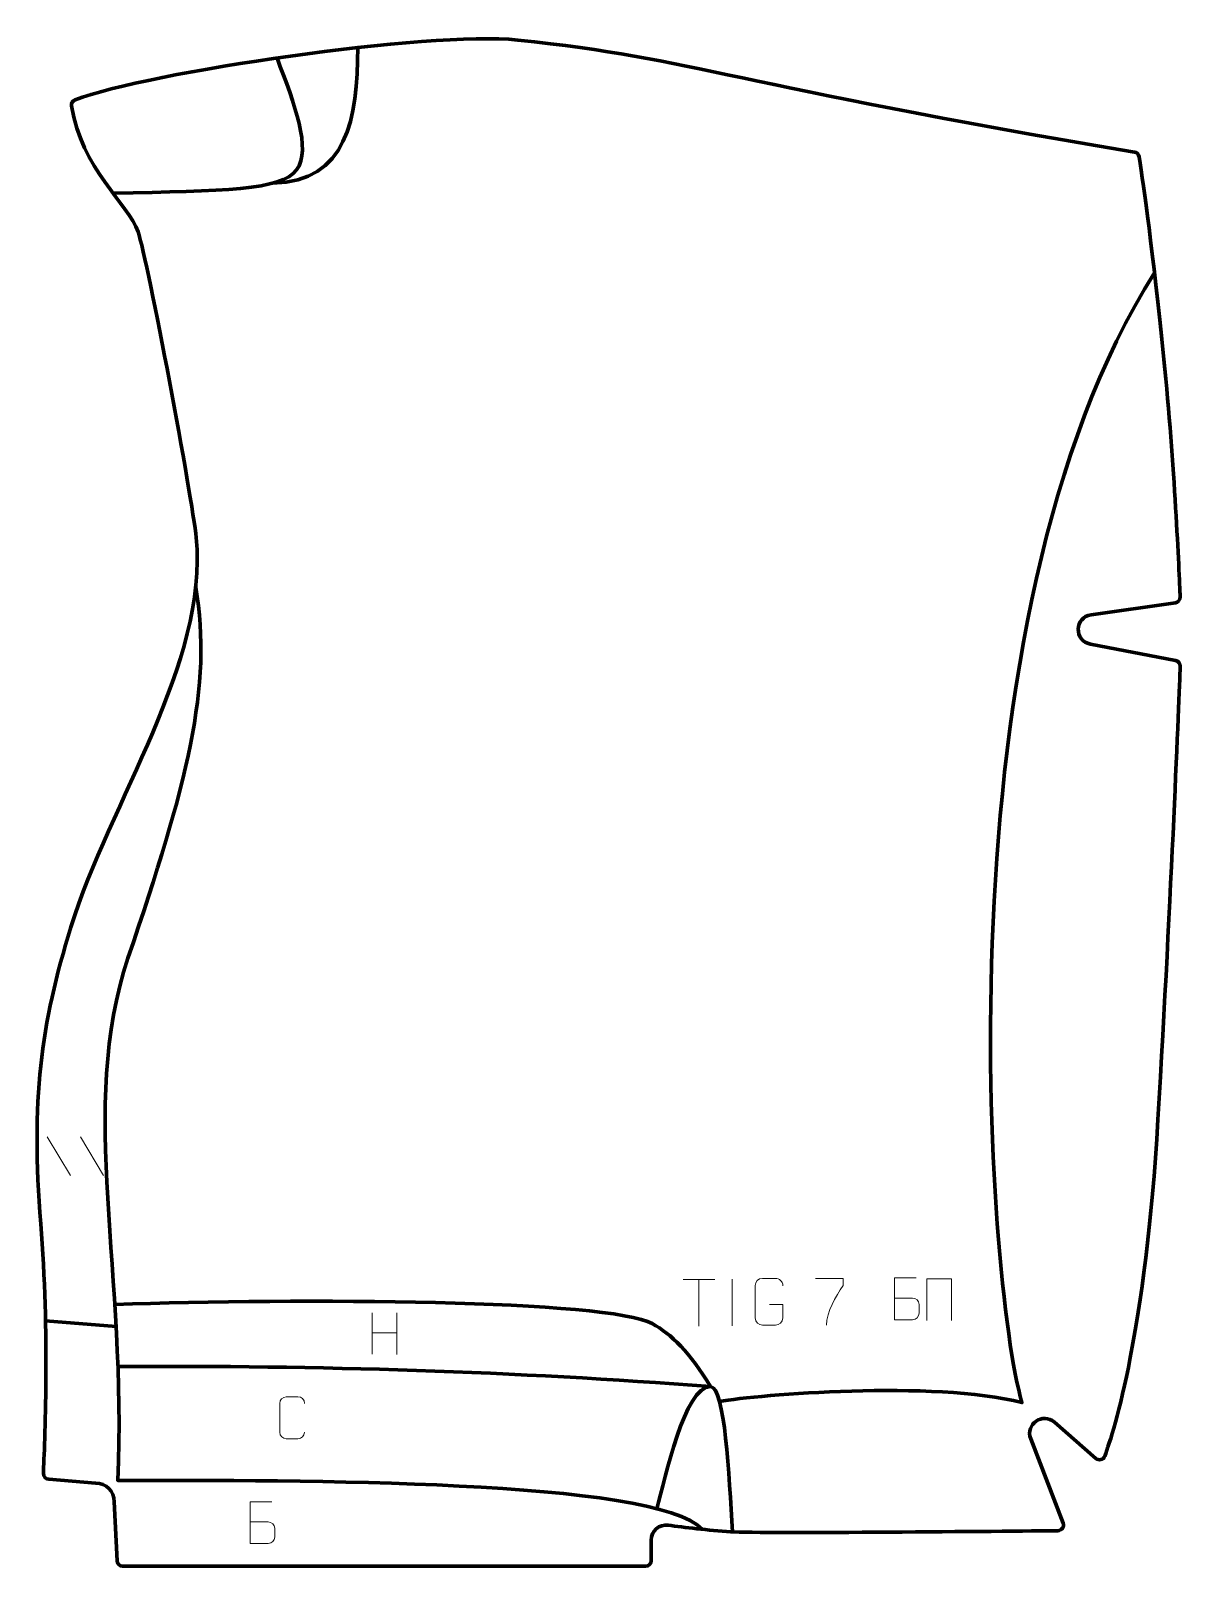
# Model space of a CAD drawing. Header units: millimetres. Extents: x -309 to 306, y -408 to 413.
import ezdxf

# ---------------------------------------------------------------- set-up
doc = ezdxf.new("R2010")
doc.units = ezdxf.units.MM
doc.header["$MEASUREMENT"] = 0
for name, color, linetype in [('layer 1', 7, 'Continuous'), ('layer 2', 7, 'Continuous'), ('layer 3', 7, 'Continuous')]:
    doc.layers.add(name, color=color, linetype=linetype)

msp = doc.modelspace()

# ---------------------------------------------------------------- linework, layer by layer
at = {"layer": 'layer 1', "color": 250, "lineweight": 9}
for points in [[(-300.0558, -178.8927), (-300.0558, -178.8927), (-287.6915, -199.437), (-287.6915, -199.437)], [(-300.0558, -178.8927), (-300.0558, -178.8927), (-287.6915, -199.437), (-287.6915, -199.437)], [(-300.0558, -178.8927), (-300.0558, -178.8927), (-287.6915, -199.437), (-287.6915, -199.437)], [(-300.0558, -178.8927), (-300.0558, -178.8927), (-287.6915, -199.437), (-287.6915, -199.437)], [(-282.3259, -178.8927), (-282.3259, -178.8927), (-269.9616, -199.437), (-269.9616, -199.437)], [(-282.3259, -178.8927), (-282.3259, -178.8927), (-269.9616, -199.437), (-269.9616, -199.437)], [(-282.3259, -178.8927), (-282.3259, -178.8927), (-269.9616, -199.437), (-269.9616, -199.437)], [(-282.3259, -178.8927), (-282.3259, -178.8927), (-269.9616, -199.437), (-269.9616, -199.437)], [(39.7819, -255.1353), (39.7819, -255.1353), (56.7691, -255.1353), (56.7691, -255.1353)], [(48.2757, -280.0653), (48.2757, -280.0653), (48.2757, -255.1118), (48.2757, -255.1118)], [(66.0129, -254.9999), (66.0129, -254.9999), (66.0129, -279.974), (66.0129, -279.974)], [(-126.3694, -272.929), (-126.3694, -272.929), (-126.3694, -295.1217), (-126.3694, -295.1217)], [(-113.2537, -272.929), (-113.2537, -272.929), (-113.2537, -295.2793), (-113.2537, -295.2793)], [(-126.3519, -283.5714), (-126.3519, -283.5714), (-113.2537, -283.5714), (-113.2537, -283.5714)]]:
    msp.add_open_spline(points, degree=3, dxfattribs=at)
for points, knots in [([(86.0181, -268.5126), (86.0181, -268.5126), (93.1862, -268.5126), (93.1862, -268.5126), (93.1862, -268.5126), (93.1862, -268.5126), (93.1862, -275.6807), (93.1862, -275.6807), (93.1862, -275.6807), (93.0465, -278.0041), (91.3693, -279.4837), (89.2215, -279.4945), (89.2215, -279.4945), (86.8897, -279.4941), (84.5577, -279.4941), (82.2262, -279.4945), (82.2262, -279.4945), (80.3013, -279.5999), (78.3291, -277.7154), (78.3403, -275.6981), (78.3403, -275.6981), (78.3407, -269.928), (78.3407, -264.1583), (78.3403, -258.389), (78.3403, -258.389), (78.3445, -256.2509), (80.0913, -254.5317), (82.2436, -254.5451), (82.2436, -254.5451), (84.5693, -254.5451), (86.8954, -254.5451), (89.2215, -254.5451), (89.2215, -254.5451), (91.1682, -254.5097), (93.1596, -256.0012), (93.1862, -258.4389)], [0, 0, 0, 0, 0.1, 0.1, 0.1, 0.1, 0.2, 0.2, 0.2, 0.2, 0.3, 0.3, 0.3, 0.3, 0.4, 0.4, 0.4, 0.4, 0.5, 0.5, 0.5, 0.5, 0.6, 0.6, 0.6, 0.6, 0.7, 0.7, 0.7, 0.7, 0.8, 0.8, 0.8, 0.8, 1, 1, 1, 1]), ([(152.7094, -265.0349), (155.9684, -265.0345), (159.2277, -265.0345), (162.4874, -265.0349), (162.4874, -265.0349), (164.2568, -265.0504), (165.9797, -266.6054), (165.9797, -268.4412), (165.9797, -268.4412), (165.9793, -269.452), (165.9793, -272.1833), (165.9797, -273.1944), (165.9797, -273.1944), (165.9955, -274.8585), (164.6142, -276.6623), (162.5349, -276.6471), (162.5349, -276.6471), (159.2749, -276.6468), (156.0152, -276.6468), (152.7558, -276.6471), (152.7558, -276.6471), (152.7558, -269.1967), (152.7558, -261.7466), (152.7558, -254.2968), (152.7558, -254.2968), (154.8819, -254.2968), (162.3536, -254.2968), (164.48, -254.2968)], [0, 0, 0, 0, 0.125, 0.125, 0.125, 0.125, 0.25, 0.25, 0.25, 0.25, 0.375, 0.375, 0.375, 0.375, 0.5, 0.5, 0.5, 0.5, 0.625, 0.625, 0.625, 0.625, 0.75, 0.75, 0.75, 0.75, 1, 1, 1, 1]), ([(110.5955, -254.6464), (110.5955, -254.6464), (125.4116, -254.6464), (125.4116, -254.6464), (125.4116, -254.6464), (125.4113, -255.896), (125.4113, -257.1456), (125.4116, -258.3954), (125.4116, -258.3954), (121.4172, -264.3925), (116.502, -272.2261), (116.502, -279.6049)], [0, 0, 0, 0, 0.25, 0.25, 0.25, 0.25, 0.5, 0.5, 0.5, 0.5, 1, 1, 1, 1]), ([(170.1488, -277.0736), (170.1488, -277.0736), (170.1488, -254.7233), (170.1488, -254.7233), (170.1488, -254.7233), (170.1488, -254.7233), (183.2671, -254.7233), (183.2671, -254.7233), (183.2671, -254.7233), (183.2671, -254.7233), (183.2671, -277.0736), (183.2671, -277.0736)], [0, 0, 0, 0, 0.25, 0.25, 0.25, 0.25, 0.5, 0.5, 0.5, 0.5, 1, 1, 1, 1]), ([(-162.5096, -336.8385), (-162.6348, -338.9195), (-164.137, -340.2447), (-166.0607, -340.2544), (-166.0607, -340.2544), (-168.1493, -340.2541), (-170.2379, -340.2541), (-172.3262, -340.2544), (-172.3262, -340.2544), (-174.0504, -340.3488), (-175.8168, -338.6609), (-175.8068, -336.8541), (-175.8068, -336.8541), (-175.8064, -331.6859), (-175.8064, -326.5182), (-175.8068, -321.3508), (-175.8068, -321.3508), (-175.803, -319.4357), (-174.2385, -317.8958), (-172.3106, -317.9079), (-172.3106, -317.9079), (-170.2276, -317.9079), (-168.1441, -317.9079), (-166.0607, -317.9079), (-166.0607, -317.9079), (-164.3172, -317.8761), (-162.5335, -319.212), (-162.5096, -321.3954)], [0, 0, 0, 0, 0.125, 0.125, 0.125, 0.125, 0.25, 0.25, 0.25, 0.25, 0.375, 0.375, 0.375, 0.375, 0.5, 0.5, 0.5, 0.5, 0.625, 0.625, 0.625, 0.625, 0.75, 0.75, 0.75, 0.75, 1, 1, 1, 1]), ([(-191.7395, -384.711), (-188.4805, -384.7106), (-185.2212, -384.7106), (-181.9615, -384.711), (-181.9615, -384.711), (-180.1921, -384.7265), (-178.4692, -386.2815), (-178.4692, -388.1173), (-178.4692, -388.1173), (-178.4696, -389.1281), (-178.4696, -391.8594), (-178.4692, -392.8705), (-178.4692, -392.8705), (-178.4534, -394.5346), (-179.8347, -396.3384), (-181.914, -396.3232), (-181.914, -396.3232), (-185.174, -396.3229), (-188.4337, -396.3229), (-191.6931, -396.3232), (-191.6931, -396.3232), (-191.6931, -388.8728), (-191.6931, -381.4227), (-191.6931, -373.9729), (-191.6931, -373.9729), (-189.567, -373.9729), (-182.0953, -373.9729), (-179.9689, -373.9729)], [0, 0, 0, 0, 0.125, 0.125, 0.125, 0.125, 0.25, 0.25, 0.25, 0.25, 0.375, 0.375, 0.375, 0.375, 0.5, 0.5, 0.5, 0.5, 0.625, 0.625, 0.625, 0.625, 0.75, 0.75, 0.75, 0.75, 1, 1, 1, 1])]:
    msp.add_open_spline(points, degree=3, knots=knots, dxfattribs=at)
at = {"layer": 'layer 2', "color": 12, "lineweight": 200}
msp.add_open_spline([(-285.1969, 375.8509), (-286.5068, 375.3528), (-287.298, 374.0066), (-287.0867, 372.623), (-287.0867, 372.623), (-281.9647, 339.059), (-256.8071, 320.3177), (-251.5496, 305.1529), (-251.5496, 305.1529), (-246.1708, 289.6387), (-222.5167, 162.4419), (-220.472, 141.6576), (-220.472, 141.6576), (-213.898, 74.8271), (-266.6821, 0.0886), (-287.4085, -66.5907), (-287.4085, -66.5907), (-303.5449, -118.5033), (-308.9237, -159.6757), (-303.5449, -225.3128), (-303.5449, -225.3128), (-298.8346, -282.7906), (-301.4571, -344.3859), (-302.1821, -358.8121), (-302.1821, -358.8121), (-302.2682, -360.523), (-300.9018, -361.9571), (-299.1856, -361.9571), (-299.1856, -361.9571), (-299.1856, -361.9571), (-274.2357, -363.9538), (-274.2357, -363.9538), (-274.2357, -363.9538), (-268.7126, -363.9538), (-264.2355, -368.4238), (-264.2355, -373.9381), (-264.2355, -373.9381), (-264.2355, -373.9381), (-262.7355, -405.504), (-262.7355, -405.504), (-262.7355, -405.504), (-262.7355, -407.1585), (-261.3925, -408.4994), (-259.7355, -408.4994), (-259.7355, -408.4994), (-259.7355, -408.4994), (19.77, -408.4994), (19.77, -408.4994), (19.77, -408.4994), (21.4266, -408.4994), (22.77, -407.1585), (22.77, -405.504), (22.77, -405.504), (22.77, -405.504), (22.77, -394.455), (22.77, -394.455), (22.77, -394.455), (22.77, -389.6163), (27.0435, -385.8867), (31.8456, -386.54), (31.8456, -386.54), (40.2755, -387.6876), (53.2846, -389.2808), (65.2028, -390.0019), (65.2028, -390.0019), (82.993, -391.0785), (214.5792, -389.7274), (240.1848, -389.4519), (240.1848, -389.4519), (242.2754, -389.4296), (243.7006, -387.3331), (242.9524, -385.3847), (242.9524, -385.3847), (242.9524, -385.3847), (225.6394, -340.3068), (225.6394, -340.3068), (225.6394, -340.3068), (222.6472, -332.516), (232.1168, -325.9385), (238.3924, -331.4489), (238.3924, -331.4489), (238.3924, -331.4489), (260.4212, -350.7931), (260.4212, -350.7931), (260.4212, -350.7931), (262.0034, -352.1827), (264.487, -351.5547), (265.2172, -349.5809), (265.2172, -349.5809), (270.4341, -335.4818), (287.0291, -282.895), (293.7026, -169.6209), (293.7026, -169.6209), (300.96, -46.44), (304.9125, 55.6229), (305.5602, 72.8599), (305.5602, 72.8599), (305.6156, 74.3364), (304.5844, 75.6303), (303.1317, 75.9108), (303.1317, 75.9108), (303.1317, 75.9108), (257.593, 84.6985), (257.593, 84.6985), (257.593, 84.6985), (248.7326, 86.4084), (249.0463, 99.1733), (257.9796, 100.4479), (257.9796, 100.4479), (257.9796, 100.4479), (302.9789, 106.866), (302.9789, 106.866), (302.9789, 106.866), (304.5015, 107.0832), (305.6128, 108.4136), (305.5517, 109.9482), (305.5517, 109.9482), (305.0328, 123.0397), (302.509, 181.5304), (296.89, 236.9301), (296.89, 236.9301), (290.7795, 297.1741), (286.1338, 328.1808), (283.6534, 345.3632), (283.6534, 345.3632), (283.4678, 346.6487), (282.4691, 347.6647), (281.1861, 347.8792), (281.1861, 347.8792), (64.1085, 384.204), (49.1341, 397.4727), (-48.5571, 407.7816), (-48.5571, 407.7816), (-95.9401, 412.7815), (-246.4231, 390.5932), (-285.1969, 375.8509)], degree=3, knots=[0, 0, 0, 0, 0.02857143, 0.02857143, 0.02857143, 0.02857143, 0.05714286, 0.05714286, 0.05714286, 0.05714286, 0.08571429, 0.08571429, 0.08571429, 0.08571429, 0.11428571, 0.11428571, 0.11428571, 0.11428571, 0.14285714, 0.14285714, 0.14285714, 0.14285714, 0.17142857, 0.17142857, 0.17142857, 0.17142857, 0.2, 0.2, 0.2, 0.2, 0.22857143, 0.22857143, 0.22857143, 0.22857143, 0.25714286, 0.25714286, 0.25714286, 0.25714286, 0.28571429, 0.28571429, 0.28571429, 0.28571429, 0.31428571, 0.31428571, 0.31428571, 0.31428571, 0.34285714, 0.34285714, 0.34285714, 0.34285714, 0.37142857, 0.37142857, 0.37142857, 0.37142857, 0.4, 0.4, 0.4, 0.4, 0.42857143, 0.42857143, 0.42857143, 0.42857143, 0.45714286, 0.45714286, 0.45714286, 0.45714286, 0.48571429, 0.48571429, 0.48571429, 0.48571429, 0.51428571, 0.51428571, 0.51428571, 0.51428571, 0.54285714, 0.54285714, 0.54285714, 0.54285714, 0.57142857, 0.57142857, 0.57142857, 0.57142857, 0.6, 0.6, 0.6, 0.6, 0.62857143, 0.62857143, 0.62857143, 0.62857143, 0.65714286, 0.65714286, 0.65714286, 0.65714286, 0.68571429, 0.68571429, 0.68571429, 0.68571429, 0.71428571, 0.71428571, 0.71428571, 0.71428571, 0.74285714, 0.74285714, 0.74285714, 0.74285714, 0.77142857, 0.77142857, 0.77142857, 0.77142857, 0.8, 0.8, 0.8, 0.8, 0.82857143, 0.82857143, 0.82857143, 0.82857143, 0.85714286, 0.85714286, 0.85714286, 0.85714286, 0.88571429, 0.88571429, 0.88571429, 0.88571429, 0.91428571, 0.91428571, 0.91428571, 0.91428571, 0.94285714, 0.94285714, 0.94285714, 0.94285714, 1, 1, 1, 1], dxfattribs=at)
at = {"layer": 'layer 3', "color": 142, "lineweight": 200}
for points in [[(-134.0954, 403.7555), (-134.0954, 365.4199), (-140.0555, 332.137), (-179.4396, 331.2459)], [(-301.0274, -277.2348), (-301.0274, -277.2348), (-263.2982, -280.231), (-263.2982, -280.231)], [(54.4451, -312.431), (-49.5259, -304.3382), (-155.1712, -300.9653), (-262.2777, -301.7118)]]:
    msp.add_open_spline(points, degree=3, dxfattribs=at)
for points, knots in [([(-264.8923, 325.8379), (-205.9294, 327.2307), (-174.7453, 327.2275), (-166.7767, 338.3661), (-166.7767, 338.3661), (-158.8082, 349.5044), (-167.7264, 373.2964), (-177.2655, 398.1983)], [0, 0, 0, 0, 0.33333333, 0.33333333, 0.33333333, 0.33333333, 1, 1, 1, 1]), ([(59.3013, -320.3116), (79.7455, -316.8064), (173.3741, -308.853), (220.9864, -320.9106), (220.9864, -320.9106), (202.3957, -256.5932), (174.7771, 98.4435), (291.8418, 283.3565)], [0, 0, 0, 0, 0.33333333, 0.33333333, 0.33333333, 0.33333333, 1, 1, 1, 1]), ([(-220.7404, 115.0219), (-211.5075, 62.2964), (-225.4313, 9.6461), (-256.9287, -83.2982), (-256.9287, -83.2982), (-283.8223, -162.6591), (-257.1555, -252.9186), (-262.365, -362.5515), (-262.365, -362.5515), (-167.2815, -362.5536), (25.1718, -361.8456), (50.2674, -388.7526)], [0, 0, 0, 0, 0.25, 0.25, 0.25, 0.25, 0.5, 0.5, 0.5, 0.5, 1, 1, 1, 1]), ([(-263.9389, -268.4788), (-166.3863, -264.9962), (0.0002, -265.8883), (23.3675, -278.7326), (23.3675, -278.7326), (33.4153, -284.2561), (43.6875, -294.2316), (54.4451, -312.431)], [0, 0, 0, 0, 0.33333333, 0.33333333, 0.33333333, 0.33333333, 1, 1, 1, 1]), ([(25.8467, -377.6856), (30.2405, -361.062), (40.688, -312.2019), (54.445, -312.4309), (54.445, -312.4309), (62.2361, -312.5607), (64.4099, -359.8685), (66.2027, -390.0017)], [0, 0, 0, 0, 0.33333333, 0.33333333, 0.33333333, 0.33333333, 1, 1, 1, 1])]:
    msp.add_open_spline(points, degree=3, knots=knots, dxfattribs=at)

doc.saveas('drawing.dxf')
